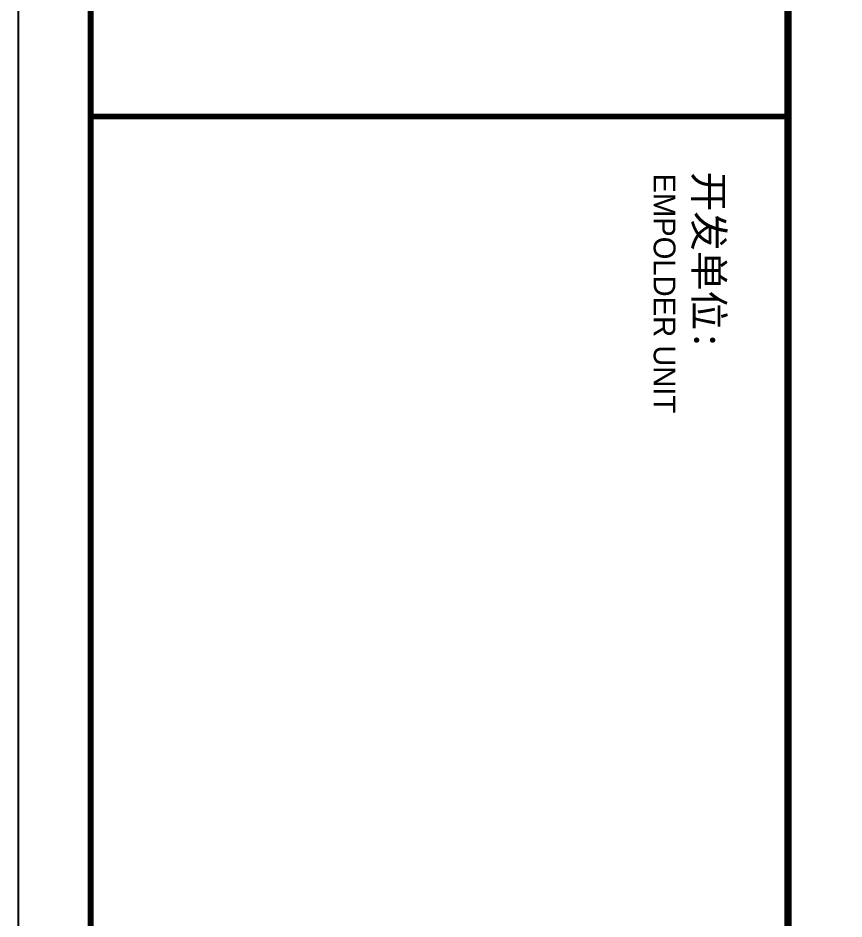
# Model space of a CAD drawing. Extents: x -220435 to 246757, y -381552 to -223577.
# Drawn here: x -66737 to -49653, y -295113 to -276489 of the extents above; entities that cross this region are included whole.
import ezdxf

# ---------------------------------------------------------------- set-up
doc = ezdxf.new("R2010")
doc.units = 0
doc.header["$LTSCALE"] = 1500
doc.header["$MEASUREMENT"] = 0
doc.layers.add('AXIS', color=7, linetype='CONTINUOUS')

msp = doc.modelspace()

# ---------------------------------------------------------------- linework, layer by layer
at = {"layer": 'AXIS', "color": 250}
msp.add_lwpolyline([(20102.7, -253559.3), (-66737.4, -253559.3), (-66737.4, -370748.3), (20102.7, -370748.3)], close=True, dxfattribs=at)
at = {"layer": 'AXIS', "color": 0, "const_width": 120.2}
msp.add_lwpolyline([(18600.3, -255061.7), (-65234.9, -255061.7), (-65234.9, -369245.9), (18600.3, -369245.9)], close=True, dxfattribs=at)
at = {"layer": 'AXIS', "color": 0}
for points, const_width in [([(-50811.7, -255061.7), (-50811.7, -369245.9)], 150.2), ([(-65234.9, -278524.7), (-50811.7, -278524.7)], 120.2)]:
    msp.add_lwpolyline(points, dxfattribs=dict(at, const_width=const_width))

# ---------------------------------------------------------------- texts
at = {"layer": 'AXIS', "color": 250, "attachment_point": 1, "rotation": 270}
for s, insert, char_height, width in [('{\\fSimHei|b0|i0|c134|p2;\\C5;开发单位:}', (-52147.7, -279663.7), 600.969, 5551.563), ('\\fￋￎￌ￥|b0|i0|c134|p2;\\C5;EMPOLDER UNIT', (-53138.3, -279703.4), 450.727, 7984.052)]:
    msp.add_mtext(s, dxfattribs=dict(at, insert=insert, char_height=char_height, width=width))

doc.saveas('drawing.dxf')
